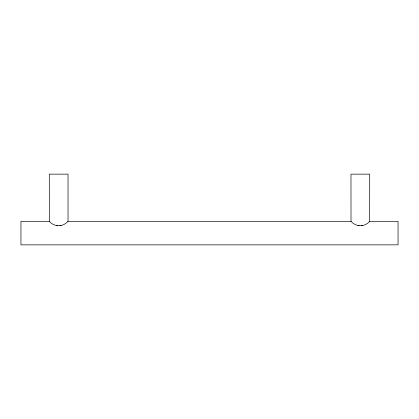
<?xml version="1.0" encoding="UTF-8"?>
<svg xmlns="http://www.w3.org/2000/svg" width="419" height="419" viewBox="0 0 419 419"><rect width="100%" height="100%" fill="white"/><g stroke="black" fill="none" stroke-linecap="round" stroke-linejoin="round"><path stroke-width="0.63" d="M67.988 221.363C62.651 227.224 54.674 227.177 49.295 221.363L20.95 221.363L20.95 244.853L398.05 244.853L398.05 221.363L369.668 221.363C364.331 227.224 356.354 227.177 350.975 221.363L68.025 221.452L68.025 174.147L49.295 174.147L49.337 221.462M56.272 225.542L57.466 225.542M59.849 225.542L61.043 225.542M357.952 225.542L359.146 225.542M361.529 225.542L362.723 225.542M369.668 221.363L369.705 174.147L350.975 174.147L351.017 221.462"/></g></svg>
